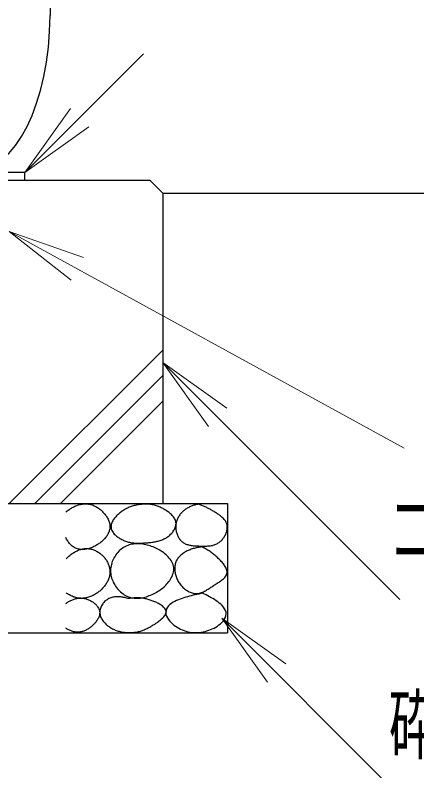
# Model space of a CAD drawing. Units: millimetres on the paper, scale 1:20. Extents: x -365 to 0, y 0 to 257.
# Drawn here: x -96.77 to -81.23, y 71.31 to 100.54 of the extents above; entities that cross this region are included whole.
import ezdxf

# ---------------------------------------------------------------- set-up
doc = ezdxf.new("R2010")
doc.units = ezdxf.units.MM
doc.layers.add('LY_1', color=7, linetype='Continuous', lineweight=25)
doc.styles.add('ＭＳ ゴシック', font='')
doc.styles.get('ＭＳ ゴシック').set_extended_font_data('MS Gothic')

# ---------------------------------------------------------------- blocks, each defined once
blk = doc.blocks.new('open_arrow')
at = {"color": 0, "linetype": 'Continuous', "lineweight": -2}
blk.add_lwpolyline([(7.5, 1.25), (0, 0), (7.5, -1.25)], dxfattribs=at)

msp = doc.modelspace()

# ---------------------------------------------------------------- linework, layer by layer
at = {"layer": 'LY_1', "color": 190}
for p, q in [((-95.419, 110.453), (-95.419, 100.52)), ((-96.397, 94.453), (-122.986, 94.453))]:
    msp.add_line(p, q, dxfattribs=at)
at = {"layer": 'LY_1', "lineweight": 13}
for p, q in [((-96.397, 94.453), (-91.806, 99.044)), ((-96.995, 92.176), (-81.725, 83.789)), ((-96.995, 81.653), (-91.062, 87.586)), ((-91.062, 87.103), (-81.893, 77.934)), ((-96.005, 81.653), (-91.062, 86.596)), ((-95.015, 81.653), (-91.062, 85.606)), ((-88.781, 77.215), (-81.893, 70.327))]:
    msp.add_line(p, q, dxfattribs=at)
at = {"layer": 'LY_1'}
for p, q in [((-96.397, 94.153), (-96.397, 94.453)), ((-103.062, 94.153), (-91.562, 94.153)), ((-100.71, 94.153), (-96.397, 94.153)), ((-91.562, 94.153), (-91.062, 93.653)), ((-91.062, 93.653), (-91.062, 81.653)), ((-91.062, 93.653), (-79.655, 93.653)), ((-106.062, 81.653), (-88.562, 81.653)), ((-88.562, 81.653), (-88.562, 76.653)), ((-106.062, 76.653), (-88.562, 76.653))]:
    msp.add_line(p, q, dxfattribs=at)
at = {"layer": 'LY_1', "color": 190}
msp.add_ellipse((-98.453, 100.52), major_axis=(0, 6.067), ratio=0.5, start_param=3.141593, end_param=4.712389, dxfattribs=at)
at = {"layer": 'LY_1'}
for points, knots in [([(-94.812, 81.318), (-94.772, 81.35), (-94.733, 81.382), (-94.691, 81.411), (-94.649, 81.44), (-94.605, 81.467), (-94.56, 81.492), (-94.516, 81.516), (-94.469, 81.539), (-94.422, 81.558), (-94.375, 81.577), (-94.326, 81.594), (-94.277, 81.607), (-94.228, 81.619), (-94.177, 81.63), (-94.126, 81.635), (-94.076, 81.64), (-94.024, 81.641), (-93.973, 81.636), (-93.923, 81.632), (-93.872, 81.622), (-93.823, 81.608), (-93.774, 81.593), (-93.726, 81.574), (-93.681, 81.551), (-93.635, 81.529), (-93.591, 81.502), (-93.549, 81.472), (-93.507, 81.443), (-93.468, 81.411), (-93.43, 81.376), (-93.392, 81.342), (-93.356, 81.305), (-93.323, 81.266), (-93.29, 81.228), (-93.258, 81.187), (-93.231, 81.144), (-93.203, 81.101), (-93.178, 81.056), (-93.158, 81.01), (-93.138, 80.963), (-93.121, 80.913), (-93.112, 80.864), (-93.102, 80.814), (-93.099, 80.761), (-93.103, 80.711), (-93.108, 80.661), (-93.121, 80.61), (-93.138, 80.562), (-93.155, 80.515), (-93.179, 80.468), (-93.206, 80.425), (-93.232, 80.382), (-93.264, 80.341), (-93.297, 80.302), (-93.33, 80.264), (-93.367, 80.228), (-93.405, 80.194), (-93.444, 80.16), (-93.484, 80.129), (-93.526, 80.1), (-93.568, 80.071), (-93.612, 80.044), (-93.657, 80.019), (-93.701, 79.995), (-93.748, 79.973), (-93.795, 79.953), (-93.842, 79.934), (-93.891, 79.917), (-93.94, 79.905), (-93.989, 79.892), (-94.04, 79.881), (-94.091, 79.877), (-94.141, 79.872), (-94.193, 79.87), (-94.244, 79.876), (-94.294, 79.881), (-94.346, 79.891), (-94.393, 79.908), (-94.44, 79.926), (-94.487, 79.951), (-94.528, 79.98), (-94.57, 80.009), (-94.608, 80.044), (-94.642, 80.082), (-94.677, 80.119), (-94.708, 80.16), (-94.736, 80.202), (-94.765, 80.245), (-94.788, 80.29), (-94.812, 80.336)], [0, 0, 0, 0, 1, 1, 1, 2, 2, 2, 3, 3, 3, 4, 4, 4, 5, 5, 5, 6, 6, 6, 7, 7, 7, 8, 8, 8, 9, 9, 9, 10, 10, 10, 11, 11, 11, 12, 12, 12, 13, 13, 13, 14, 14, 14, 15, 15, 15, 16, 16, 16, 17, 17, 17, 18, 18, 18, 19, 19, 19, 20, 20, 20, 21, 21, 21, 22, 22, 22, 23, 23, 23, 24, 24, 24, 25, 25, 25, 26, 26, 26, 27, 27, 27, 28, 28, 28, 29, 29, 29, 30, 30, 30, 30]), ([(-91.656, 81.628), (-91.603, 81.623), (-91.55, 81.619), (-91.498, 81.61), (-91.445, 81.601), (-91.393, 81.589), (-91.342, 81.574), (-91.292, 81.559), (-91.241, 81.541), (-91.192, 81.521), (-91.144, 81.5), (-91.095, 81.477), (-91.049, 81.452), (-91.002, 81.427), (-90.956, 81.4), (-90.912, 81.371), (-90.868, 81.341), (-90.824, 81.31), (-90.784, 81.275), (-90.744, 81.241), (-90.705, 81.204), (-90.672, 81.163), (-90.639, 81.122), (-90.606, 81.078), (-90.585, 81.03), (-90.565, 80.982), (-90.549, 80.928), (-90.547, 80.876), (-90.546, 80.825), (-90.559, 80.77), (-90.577, 80.721), (-90.594, 80.672), (-90.622, 80.624), (-90.652, 80.581), (-90.682, 80.537), (-90.717, 80.497), (-90.755, 80.46), (-90.792, 80.423), (-90.834, 80.389), (-90.878, 80.358), (-90.921, 80.328), (-90.968, 80.302), (-91.016, 80.279), (-91.063, 80.257), (-91.113, 80.238), (-91.164, 80.221), (-91.214, 80.205), (-91.266, 80.192), (-91.318, 80.181), (-91.37, 80.17), (-91.422, 80.162), (-91.475, 80.154), (-91.527, 80.147), (-91.58, 80.142), (-91.633, 80.137), (-91.686, 80.132), (-91.739, 80.128), (-91.792, 80.125), (-91.845, 80.121), (-91.898, 80.118), (-91.951, 80.117), (-92.004, 80.116), (-92.057, 80.116), (-92.11, 80.119), (-92.163, 80.122), (-92.216, 80.127), (-92.269, 80.136), (-92.321, 80.145), (-92.373, 80.157), (-92.424, 80.172), (-92.474, 80.187), (-92.525, 80.206), (-92.573, 80.227), (-92.621, 80.248), (-92.669, 80.273), (-92.714, 80.3), (-92.76, 80.327), (-92.804, 80.357), (-92.845, 80.391), (-92.886, 80.424), (-92.926, 80.461), (-92.959, 80.502), (-92.991, 80.543), (-93.023, 80.589), (-93.04, 80.638), (-93.057, 80.687), (-93.064, 80.743), (-93.059, 80.795), (-93.054, 80.846), (-93.033, 80.898), (-93.01, 80.945), (-92.988, 80.993), (-92.956, 81.037), (-92.924, 81.079), (-92.892, 81.121), (-92.855, 81.16), (-92.818, 81.197), (-92.78, 81.235), (-92.74, 81.27), (-92.698, 81.303), (-92.657, 81.336), (-92.613, 81.366), (-92.568, 81.395), (-92.523, 81.423), (-92.477, 81.448), (-92.429, 81.471), (-92.381, 81.495), (-92.332, 81.515), (-92.282, 81.533), (-92.232, 81.551), (-92.181, 81.566), (-92.13, 81.579), (-92.078, 81.591), (-92.026, 81.602), (-91.973, 81.609), (-91.921, 81.617), (-91.868, 81.622), (-91.815, 81.625), (-91.762, 81.628), (-91.709, 81.628), (-91.656, 81.628)], [0, 0, 0, 0, 1, 1, 1, 2, 2, 2, 3, 3, 3, 4, 4, 4, 5, 5, 5, 6, 6, 6, 7, 7, 7, 8, 8, 8, 9, 9, 9, 10, 10, 10, 11, 11, 11, 12, 12, 12, 13, 13, 13, 14, 14, 14, 15, 15, 15, 16, 16, 16, 17, 17, 17, 18, 18, 18, 19, 19, 19, 20, 20, 20, 21, 21, 21, 22, 22, 22, 23, 23, 23, 24, 24, 24, 25, 25, 25, 26, 26, 26, 27, 27, 27, 28, 28, 28, 29, 29, 29, 30, 30, 30, 31, 31, 31, 32, 32, 32, 33, 33, 33, 34, 34, 34, 35, 35, 35, 36, 36, 36, 37, 37, 37, 38, 38, 38, 39, 39, 39, 40, 40, 40, 40]), ([(-89.685, 81.623), (-89.639, 81.609), (-89.594, 81.595), (-89.55, 81.578), (-89.506, 81.562), (-89.462, 81.543), (-89.419, 81.524), (-89.376, 81.504), (-89.334, 81.483), (-89.292, 81.461), (-89.25, 81.439), (-89.209, 81.415), (-89.168, 81.392), (-89.127, 81.368), (-89.086, 81.344), (-89.046, 81.319), (-89.006, 81.294), (-88.965, 81.27), (-88.926, 81.243), (-88.887, 81.217), (-88.848, 81.19), (-88.811, 81.16), (-88.774, 81.131), (-88.737, 81.1), (-88.705, 81.066), (-88.674, 81.031), (-88.642, 80.994), (-88.62, 80.953), (-88.597, 80.912), (-88.579, 80.866), (-88.57, 80.821), (-88.561, 80.775), (-88.561, 80.726), (-88.566, 80.68), (-88.57, 80.633), (-88.582, 80.586), (-88.597, 80.541), (-88.611, 80.497), (-88.631, 80.453), (-88.653, 80.411), (-88.676, 80.37), (-88.702, 80.33), (-88.731, 80.293), (-88.76, 80.256), (-88.792, 80.22), (-88.828, 80.189), (-88.863, 80.158), (-88.902, 80.13), (-88.943, 80.107), (-88.984, 80.084), (-89.029, 80.066), (-89.074, 80.052), (-89.118, 80.038), (-89.165, 80.028), (-89.212, 80.021), (-89.259, 80.014), (-89.306, 80.01), (-89.353, 80.008), (-89.4, 80.005), (-89.448, 80.005), (-89.495, 80.005), (-89.542, 80.005), (-89.59, 80.007), (-89.637, 80.008), (-89.684, 80.009), (-89.732, 80.01), (-89.779, 80.013), (-89.826, 80.016), (-89.873, 80.019), (-89.92, 80.025), (-89.967, 80.031), (-90.014, 80.039), (-90.06, 80.051), (-90.105, 80.063), (-90.151, 80.077), (-90.193, 80.098), (-90.235, 80.118), (-90.277, 80.144), (-90.313, 80.174), (-90.349, 80.204), (-90.381, 80.24), (-90.409, 80.278), (-90.436, 80.316), (-90.46, 80.358), (-90.48, 80.4), (-90.5, 80.443), (-90.516, 80.488), (-90.528, 80.534), (-90.54, 80.579), (-90.548, 80.626), (-90.553, 80.673), (-90.557, 80.72), (-90.557, 80.768), (-90.553, 80.815), (-90.548, 80.862), (-90.54, 80.909), (-90.527, 80.954), (-90.514, 81), (-90.497, 81.045), (-90.477, 81.087), (-90.456, 81.129), (-90.432, 81.171), (-90.404, 81.209), (-90.377, 81.247), (-90.346, 81.283), (-90.312, 81.317), (-90.279, 81.35), (-90.243, 81.381), (-90.205, 81.409), (-90.167, 81.437), (-90.127, 81.462), (-90.085, 81.485), (-90.044, 81.508), (-90.001, 81.528), (-89.957, 81.546), (-89.913, 81.564), (-89.868, 81.579), (-89.823, 81.592), (-89.778, 81.605), (-89.731, 81.614), (-89.685, 81.623)], [0, 0, 0, 0, 1, 1, 1, 2, 2, 2, 3, 3, 3, 4, 4, 4, 5, 5, 5, 6, 6, 6, 7, 7, 7, 8, 8, 8, 9, 9, 9, 10, 10, 10, 11, 11, 11, 12, 12, 12, 13, 13, 13, 14, 14, 14, 15, 15, 15, 16, 16, 16, 17, 17, 17, 18, 18, 18, 19, 19, 19, 20, 20, 20, 21, 21, 21, 22, 22, 22, 23, 23, 23, 24, 24, 24, 25, 25, 25, 26, 26, 26, 27, 27, 27, 28, 28, 28, 29, 29, 29, 30, 30, 30, 31, 31, 31, 32, 32, 32, 33, 33, 33, 34, 34, 34, 35, 35, 35, 36, 36, 36, 37, 37, 37, 38, 38, 38, 39, 39, 39, 40, 40, 40, 40]), ([(-91.021, 78.411), (-91.084, 78.365), (-91.148, 78.319), (-91.215, 78.277), (-91.282, 78.235), (-91.35, 78.196), (-91.421, 78.161), (-91.491, 78.126), (-91.564, 78.093), (-91.638, 78.067), (-91.712, 78.041), (-91.788, 78.019), (-91.865, 78.005), (-91.943, 77.991), (-92.023, 77.983), (-92.101, 77.986), (-92.178, 77.989), (-92.259, 78.001), (-92.333, 78.024), (-92.407, 78.047), (-92.48, 78.082), (-92.547, 78.123), (-92.613, 78.164), (-92.676, 78.215), (-92.732, 78.27), (-92.788, 78.324), (-92.839, 78.386), (-92.883, 78.451), (-92.927, 78.515), (-92.966, 78.586), (-92.996, 78.658), (-93.026, 78.73), (-93.05, 78.807), (-93.063, 78.884), (-93.076, 78.961), (-93.08, 79.042), (-93.074, 79.119), (-93.069, 79.197), (-93.053, 79.276), (-93.029, 79.351), (-93.006, 79.426), (-92.974, 79.499), (-92.936, 79.567), (-92.898, 79.636), (-92.852, 79.702), (-92.8, 79.76), (-92.748, 79.818), (-92.689, 79.873), (-92.625, 79.918), (-92.561, 79.963), (-92.489, 80.001), (-92.416, 80.028), (-92.343, 80.056), (-92.265, 80.074), (-92.187, 80.085), (-92.11, 80.096), (-92.03, 80.097), (-91.952, 80.092), (-91.873, 80.088), (-91.795, 80.076), (-91.718, 80.059), (-91.641, 80.042), (-91.565, 80.019), (-91.491, 79.992), (-91.417, 79.966), (-91.345, 79.934), (-91.275, 79.898), (-91.205, 79.862), (-91.136, 79.822), (-91.072, 79.778), (-91.007, 79.733), (-90.944, 79.684), (-90.888, 79.629), (-90.832, 79.575), (-90.777, 79.515), (-90.736, 79.449), (-90.695, 79.383), (-90.657, 79.309), (-90.641, 79.234), (-90.625, 79.159), (-90.627, 79.075), (-90.641, 79), (-90.656, 78.924), (-90.692, 78.85), (-90.729, 78.781), (-90.765, 78.712), (-90.813, 78.647), (-90.862, 78.586), (-90.91, 78.524), (-90.965, 78.468), (-91.021, 78.411)], [0, 0, 0, 0, 1, 1, 1, 2, 2, 2, 3, 3, 3, 4, 4, 4, 5, 5, 5, 6, 6, 6, 7, 7, 7, 8, 8, 8, 9, 9, 9, 10, 10, 10, 11, 11, 11, 12, 12, 12, 13, 13, 13, 14, 14, 14, 15, 15, 15, 16, 16, 16, 17, 17, 17, 18, 18, 18, 19, 19, 19, 20, 20, 20, 21, 21, 21, 22, 22, 22, 23, 23, 23, 24, 24, 24, 25, 25, 25, 26, 26, 26, 27, 27, 27, 28, 28, 28, 29, 29, 29, 30, 30, 30, 30]), ([(-94.796, 79.512), (-94.76, 79.548), (-94.725, 79.585), (-94.686, 79.618), (-94.648, 79.652), (-94.607, 79.683), (-94.566, 79.713), (-94.524, 79.742), (-94.48, 79.769), (-94.435, 79.793), (-94.39, 79.816), (-94.344, 79.838), (-94.296, 79.855), (-94.248, 79.872), (-94.198, 79.887), (-94.148, 79.896), (-94.098, 79.904), (-94.046, 79.909), (-93.996, 79.908), (-93.945, 79.907), (-93.894, 79.901), (-93.844, 79.89), (-93.794, 79.88), (-93.745, 79.864), (-93.698, 79.845), (-93.651, 79.826), (-93.605, 79.802), (-93.561, 79.776), (-93.518, 79.749), (-93.476, 79.719), (-93.438, 79.686), (-93.399, 79.653), (-93.362, 79.617), (-93.329, 79.578), (-93.296, 79.54), (-93.265, 79.498), (-93.238, 79.455), (-93.211, 79.412), (-93.187, 79.366), (-93.167, 79.32), (-93.147, 79.273), (-93.131, 79.224), (-93.12, 79.174), (-93.109, 79.125), (-93.102, 79.073), (-93.101, 79.022), (-93.1, 78.972), (-93.105, 78.92), (-93.115, 78.87), (-93.124, 78.82), (-93.139, 78.771), (-93.158, 78.723), (-93.176, 78.676), (-93.199, 78.63), (-93.225, 78.586), (-93.25, 78.542), (-93.28, 78.5), (-93.311, 78.459), (-93.342, 78.419), (-93.376, 78.381), (-93.412, 78.345), (-93.448, 78.309), (-93.487, 78.275), (-93.526, 78.243), (-93.566, 78.211), (-93.608, 78.181), (-93.651, 78.155), (-93.695, 78.128), (-93.74, 78.103), (-93.786, 78.082), (-93.832, 78.061), (-93.88, 78.042), (-93.929, 78.027), (-93.978, 78.012), (-94.028, 78.001), (-94.078, 77.994), (-94.129, 77.987), (-94.18, 77.983), (-94.231, 77.985), (-94.282, 77.987), (-94.333, 77.994), (-94.383, 78.004), (-94.432, 78.015), (-94.482, 78.031), (-94.529, 78.049), (-94.576, 78.067), (-94.623, 78.09), (-94.667, 78.114), (-94.712, 78.139), (-94.754, 78.168), (-94.796, 78.197)], [0, 0, 0, 0, 1, 1, 1, 2, 2, 2, 3, 3, 3, 4, 4, 4, 5, 5, 5, 6, 6, 6, 7, 7, 7, 8, 8, 8, 9, 9, 9, 10, 10, 10, 11, 11, 11, 12, 12, 12, 13, 13, 13, 14, 14, 14, 15, 15, 15, 16, 16, 16, 17, 17, 17, 18, 18, 18, 19, 19, 19, 20, 20, 20, 21, 21, 21, 22, 22, 22, 23, 23, 23, 24, 24, 24, 25, 25, 25, 26, 26, 26, 27, 27, 27, 28, 28, 28, 29, 29, 29, 30, 30, 30, 30]), ([(-89.558, 79.975), (-89.507, 79.953), (-89.457, 79.93), (-89.408, 79.903), (-89.36, 79.877), (-89.312, 79.848), (-89.266, 79.817), (-89.22, 79.787), (-89.176, 79.754), (-89.132, 79.72), (-89.088, 79.686), (-89.046, 79.65), (-89.004, 79.614), (-88.962, 79.577), (-88.921, 79.54), (-88.882, 79.501), (-88.842, 79.463), (-88.803, 79.423), (-88.767, 79.381), (-88.731, 79.339), (-88.695, 79.296), (-88.666, 79.25), (-88.636, 79.203), (-88.605, 79.154), (-88.59, 79.102), (-88.575, 79.05), (-88.566, 78.99), (-88.577, 78.939), (-88.588, 78.888), (-88.624, 78.838), (-88.658, 78.796), (-88.692, 78.754), (-88.739, 78.72), (-88.782, 78.685), (-88.825, 78.651), (-88.872, 78.622), (-88.919, 78.591), (-88.965, 78.56), (-89.012, 78.532), (-89.059, 78.502), (-89.105, 78.472), (-89.151, 78.441), (-89.197, 78.41), (-89.244, 78.38), (-89.289, 78.349), (-89.337, 78.32), (-89.384, 78.292), (-89.432, 78.262), (-89.482, 78.24), (-89.532, 78.217), (-89.585, 78.195), (-89.638, 78.183), (-89.691, 78.172), (-89.749, 78.167), (-89.803, 78.171), (-89.857, 78.176), (-89.913, 78.19), (-89.964, 78.209), (-90.016, 78.227), (-90.066, 78.253), (-90.113, 78.282), (-90.16, 78.31), (-90.205, 78.344), (-90.247, 78.38), (-90.288, 78.417), (-90.327, 78.457), (-90.362, 78.499), (-90.398, 78.542), (-90.43, 78.587), (-90.458, 78.635), (-90.486, 78.682), (-90.511, 78.733), (-90.531, 78.784), (-90.551, 78.835), (-90.567, 78.889), (-90.578, 78.943), (-90.589, 78.997), (-90.596, 79.053), (-90.597, 79.108), (-90.599, 79.163), (-90.595, 79.219), (-90.585, 79.273), (-90.574, 79.327), (-90.558, 79.381), (-90.535, 79.431), (-90.512, 79.481), (-90.48, 79.528), (-90.445, 79.57), (-90.411, 79.613), (-90.369, 79.651), (-90.326, 79.686), (-90.283, 79.72), (-90.236, 79.75), (-90.188, 79.778), (-90.14, 79.805), (-90.09, 79.829), (-90.039, 79.85), (-89.988, 79.872), (-89.935, 79.89), (-89.882, 79.906), (-89.829, 79.922), (-89.776, 79.936), (-89.722, 79.948), (-89.667, 79.959), (-89.613, 79.967), (-89.558, 79.975)], [0, 0, 0, 0, 1, 1, 1, 2, 2, 2, 3, 3, 3, 4, 4, 4, 5, 5, 5, 6, 6, 6, 7, 7, 7, 8, 8, 8, 9, 9, 9, 10, 10, 10, 11, 11, 11, 12, 12, 12, 13, 13, 13, 14, 14, 14, 15, 15, 15, 16, 16, 16, 17, 17, 17, 18, 18, 18, 19, 19, 19, 20, 20, 20, 21, 21, 21, 22, 22, 22, 23, 23, 23, 24, 24, 24, 25, 25, 25, 26, 26, 26, 27, 27, 27, 28, 28, 28, 29, 29, 29, 30, 30, 30, 31, 31, 31, 32, 32, 32, 33, 33, 33, 34, 34, 34, 35, 35, 35, 35]), ([(-92.372, 77.972), (-92.32, 77.981), (-92.268, 77.99), (-92.215, 77.995), (-92.163, 78), (-92.11, 78.004), (-92.057, 78.004), (-92.004, 78.004), (-91.951, 78.001), (-91.899, 77.995), (-91.847, 77.99), (-91.794, 77.981), (-91.743, 77.97), (-91.691, 77.96), (-91.64, 77.946), (-91.589, 77.931), (-91.539, 77.916), (-91.488, 77.899), (-91.439, 77.881), (-91.39, 77.862), (-91.341, 77.842), (-91.293, 77.819), (-91.245, 77.796), (-91.198, 77.772), (-91.154, 77.744), (-91.109, 77.716), (-91.063, 77.687), (-91.027, 77.649), (-90.991, 77.612), (-90.949, 77.568), (-90.936, 77.521), (-90.923, 77.474), (-90.932, 77.415), (-90.95, 77.368), (-90.968, 77.321), (-91.009, 77.28), (-91.045, 77.242), (-91.08, 77.203), (-91.122, 77.17), (-91.163, 77.137), (-91.204, 77.104), (-91.248, 77.073), (-91.291, 77.043), (-91.335, 77.013), (-91.379, 76.984), (-91.424, 76.957), (-91.469, 76.929), (-91.514, 76.901), (-91.56, 76.876), (-91.606, 76.85), (-91.653, 76.825), (-91.701, 76.803), (-91.749, 76.781), (-91.798, 76.761), (-91.848, 76.743), (-91.897, 76.726), (-91.948, 76.711), (-91.999, 76.698), (-92.051, 76.686), (-92.103, 76.677), (-92.155, 76.67), (-92.208, 76.663), (-92.26, 76.659), (-92.313, 76.658), (-92.366, 76.656), (-92.419, 76.658), (-92.472, 76.662), (-92.524, 76.666), (-92.577, 76.673), (-92.629, 76.682), (-92.68, 76.692), (-92.732, 76.704), (-92.782, 76.72), (-92.833, 76.735), (-92.883, 76.754), (-92.931, 76.775), (-92.979, 76.796), (-93.026, 76.821), (-93.071, 76.848), (-93.116, 76.875), (-93.16, 76.905), (-93.201, 76.939), (-93.242, 76.972), (-93.282, 77.008), (-93.317, 77.047), (-93.352, 77.086), (-93.386, 77.128), (-93.412, 77.173), (-93.439, 77.218), (-93.463, 77.267), (-93.476, 77.317), (-93.49, 77.367), (-93.496, 77.422), (-93.493, 77.474), (-93.49, 77.526), (-93.476, 77.579), (-93.458, 77.628), (-93.439, 77.677), (-93.413, 77.725), (-93.383, 77.767), (-93.353, 77.81), (-93.317, 77.851), (-93.278, 77.885), (-93.238, 77.919), (-93.193, 77.949), (-93.146, 77.972), (-93.099, 77.995), (-93.047, 78.012), (-92.996, 78.024), (-92.945, 78.036), (-92.892, 78.041), (-92.839, 78.044), (-92.787, 78.046), (-92.733, 78.044), (-92.681, 78.039), (-92.629, 78.034), (-92.576, 78.025), (-92.525, 78.014), (-92.473, 78.002), (-92.423, 77.987), (-92.372, 77.972)], [0, 0, 0, 0, 1, 1, 1, 2, 2, 2, 3, 3, 3, 4, 4, 4, 5, 5, 5, 6, 6, 6, 7, 7, 7, 8, 8, 8, 9, 9, 9, 10, 10, 10, 11, 11, 11, 12, 12, 12, 13, 13, 13, 14, 14, 14, 15, 15, 15, 16, 16, 16, 17, 17, 17, 18, 18, 18, 19, 19, 19, 20, 20, 20, 21, 21, 21, 22, 22, 22, 23, 23, 23, 24, 24, 24, 25, 25, 25, 26, 26, 26, 27, 27, 27, 28, 28, 28, 29, 29, 29, 30, 30, 30, 31, 31, 31, 32, 32, 32, 33, 33, 33, 34, 34, 34, 35, 35, 35, 36, 36, 36, 37, 37, 37, 38, 38, 38, 39, 39, 39, 40, 40, 40, 40]), ([(-89.517, 78.179), (-89.427, 78.136), (-89.337, 78.093), (-89.25, 78.045), (-89.163, 77.997), (-89.075, 77.949), (-88.994, 77.892), (-88.913, 77.835), (-88.827, 77.777), (-88.763, 77.703), (-88.699, 77.63), (-88.626, 77.54), (-88.613, 77.45), (-88.599, 77.361), (-88.635, 77.25), (-88.681, 77.167), (-88.727, 77.085), (-88.811, 77.015), (-88.888, 76.954), (-88.965, 76.893), (-89.055, 76.845), (-89.145, 76.803), (-89.234, 76.762), (-89.33, 76.728), (-89.426, 76.705), (-89.522, 76.681), (-89.622, 76.664), (-89.721, 76.66), (-89.819, 76.655), (-89.921, 76.66), (-90.018, 76.677), (-90.115, 76.694), (-90.212, 76.724), (-90.304, 76.762), (-90.395, 76.8), (-90.484, 76.848), (-90.565, 76.905), (-90.646, 76.961), (-90.727, 77.026), (-90.788, 77.102), (-90.85, 77.178), (-90.92, 77.269), (-90.935, 77.359), (-90.951, 77.449), (-90.929, 77.563), (-90.882, 77.641), (-90.835, 77.72), (-90.737, 77.778), (-90.654, 77.831), (-90.571, 77.883), (-90.475, 77.92), (-90.383, 77.956), (-90.291, 77.993), (-90.195, 78.021), (-90.099, 78.049), (-90.004, 78.076), (-89.907, 78.099), (-89.81, 78.121), (-89.713, 78.143), (-89.615, 78.161), (-89.517, 78.179)], [0, 0, 0, 0, 1, 1, 1, 2, 2, 2, 3, 3, 3, 4, 4, 4, 5, 5, 5, 6, 6, 6, 7, 7, 7, 8, 8, 8, 9, 9, 9, 10, 10, 10, 11, 11, 11, 12, 12, 12, 13, 13, 13, 14, 14, 14, 15, 15, 15, 16, 16, 16, 17, 17, 17, 18, 18, 18, 19, 19, 19, 20, 20, 20, 20]), ([(-94.812, 77.785), (-94.775, 77.81), (-94.738, 77.835), (-94.699, 77.857), (-94.66, 77.879), (-94.62, 77.9), (-94.579, 77.918), (-94.538, 77.936), (-94.496, 77.953), (-94.453, 77.965), (-94.41, 77.977), (-94.366, 77.987), (-94.321, 77.992), (-94.277, 77.997), (-94.232, 77.998), (-94.187, 77.995), (-94.143, 77.992), (-94.098, 77.984), (-94.055, 77.973), (-94.011, 77.962), (-93.969, 77.947), (-93.928, 77.929), (-93.887, 77.912), (-93.846, 77.891), (-93.808, 77.867), (-93.77, 77.844), (-93.733, 77.818), (-93.699, 77.789), (-93.666, 77.76), (-93.633, 77.728), (-93.605, 77.693), (-93.577, 77.658), (-93.551, 77.62), (-93.533, 77.58), (-93.515, 77.539), (-93.502, 77.494), (-93.498, 77.451), (-93.495, 77.407), (-93.501, 77.361), (-93.512, 77.318), (-93.523, 77.275), (-93.543, 77.233), (-93.564, 77.194), (-93.585, 77.155), (-93.611, 77.118), (-93.638, 77.082), (-93.665, 77.046), (-93.695, 77.012), (-93.726, 76.98), (-93.757, 76.947), (-93.789, 76.917), (-93.824, 76.888), (-93.858, 76.859), (-93.894, 76.832), (-93.932, 76.808), (-93.97, 76.784), (-94.009, 76.762), (-94.05, 76.744), (-94.091, 76.725), (-94.133, 76.709), (-94.176, 76.698), (-94.219, 76.687), (-94.264, 76.678), (-94.309, 76.676), (-94.353, 76.673), (-94.399, 76.675), (-94.443, 76.681), (-94.487, 76.687), (-94.531, 76.699), (-94.573, 76.713), (-94.615, 76.727), (-94.657, 76.746), (-94.697, 76.766), (-94.736, 76.786), (-94.774, 76.81), (-94.812, 76.834)], [0, 0, 0, 0, 1, 1, 1, 2, 2, 2, 3, 3, 3, 4, 4, 4, 5, 5, 5, 6, 6, 6, 7, 7, 7, 8, 8, 8, 9, 9, 9, 10, 10, 10, 11, 11, 11, 12, 12, 12, 13, 13, 13, 14, 14, 14, 15, 15, 15, 16, 16, 16, 17, 17, 17, 18, 18, 18, 19, 19, 19, 20, 20, 20, 21, 21, 21, 22, 22, 22, 23, 23, 23, 24, 24, 24, 25, 25, 25, 25])]:
    msp.add_open_spline(points, degree=3, knots=knots, dxfattribs=at)

# ---------------------------------------------------------------- block references
at = {"layer": 'LY_1', "lineweight": 13, "xscale": 0.4, "yscale": 0.4}
for p, rotation in [((-96.397, 94.453), 45), ((-96.995, 92.176), 331.2), ((-91.062, 87.103), 315), ((-88.781, 77.215), 315)]:
    msp.add_blockref('open_arrow', p, dxfattribs=dict(at, rotation=rotation))

# ---------------------------------------------------------------- texts
at = {"layer": 'LY_1', "char_height": 2.199, "attachment_point": 4, "style": 'ＭＳ ゴシック'}
for s, insert in [('\\T1.64;\\W0.6;コンクリート', (-82.31, 80.584)), ('\\T1.64;\\W0.6;砕石', (-82.31, 72.977))]:
    msp.add_mtext(s, dxfattribs=dict(at, insert=insert))

doc.saveas('drawing.dxf')
